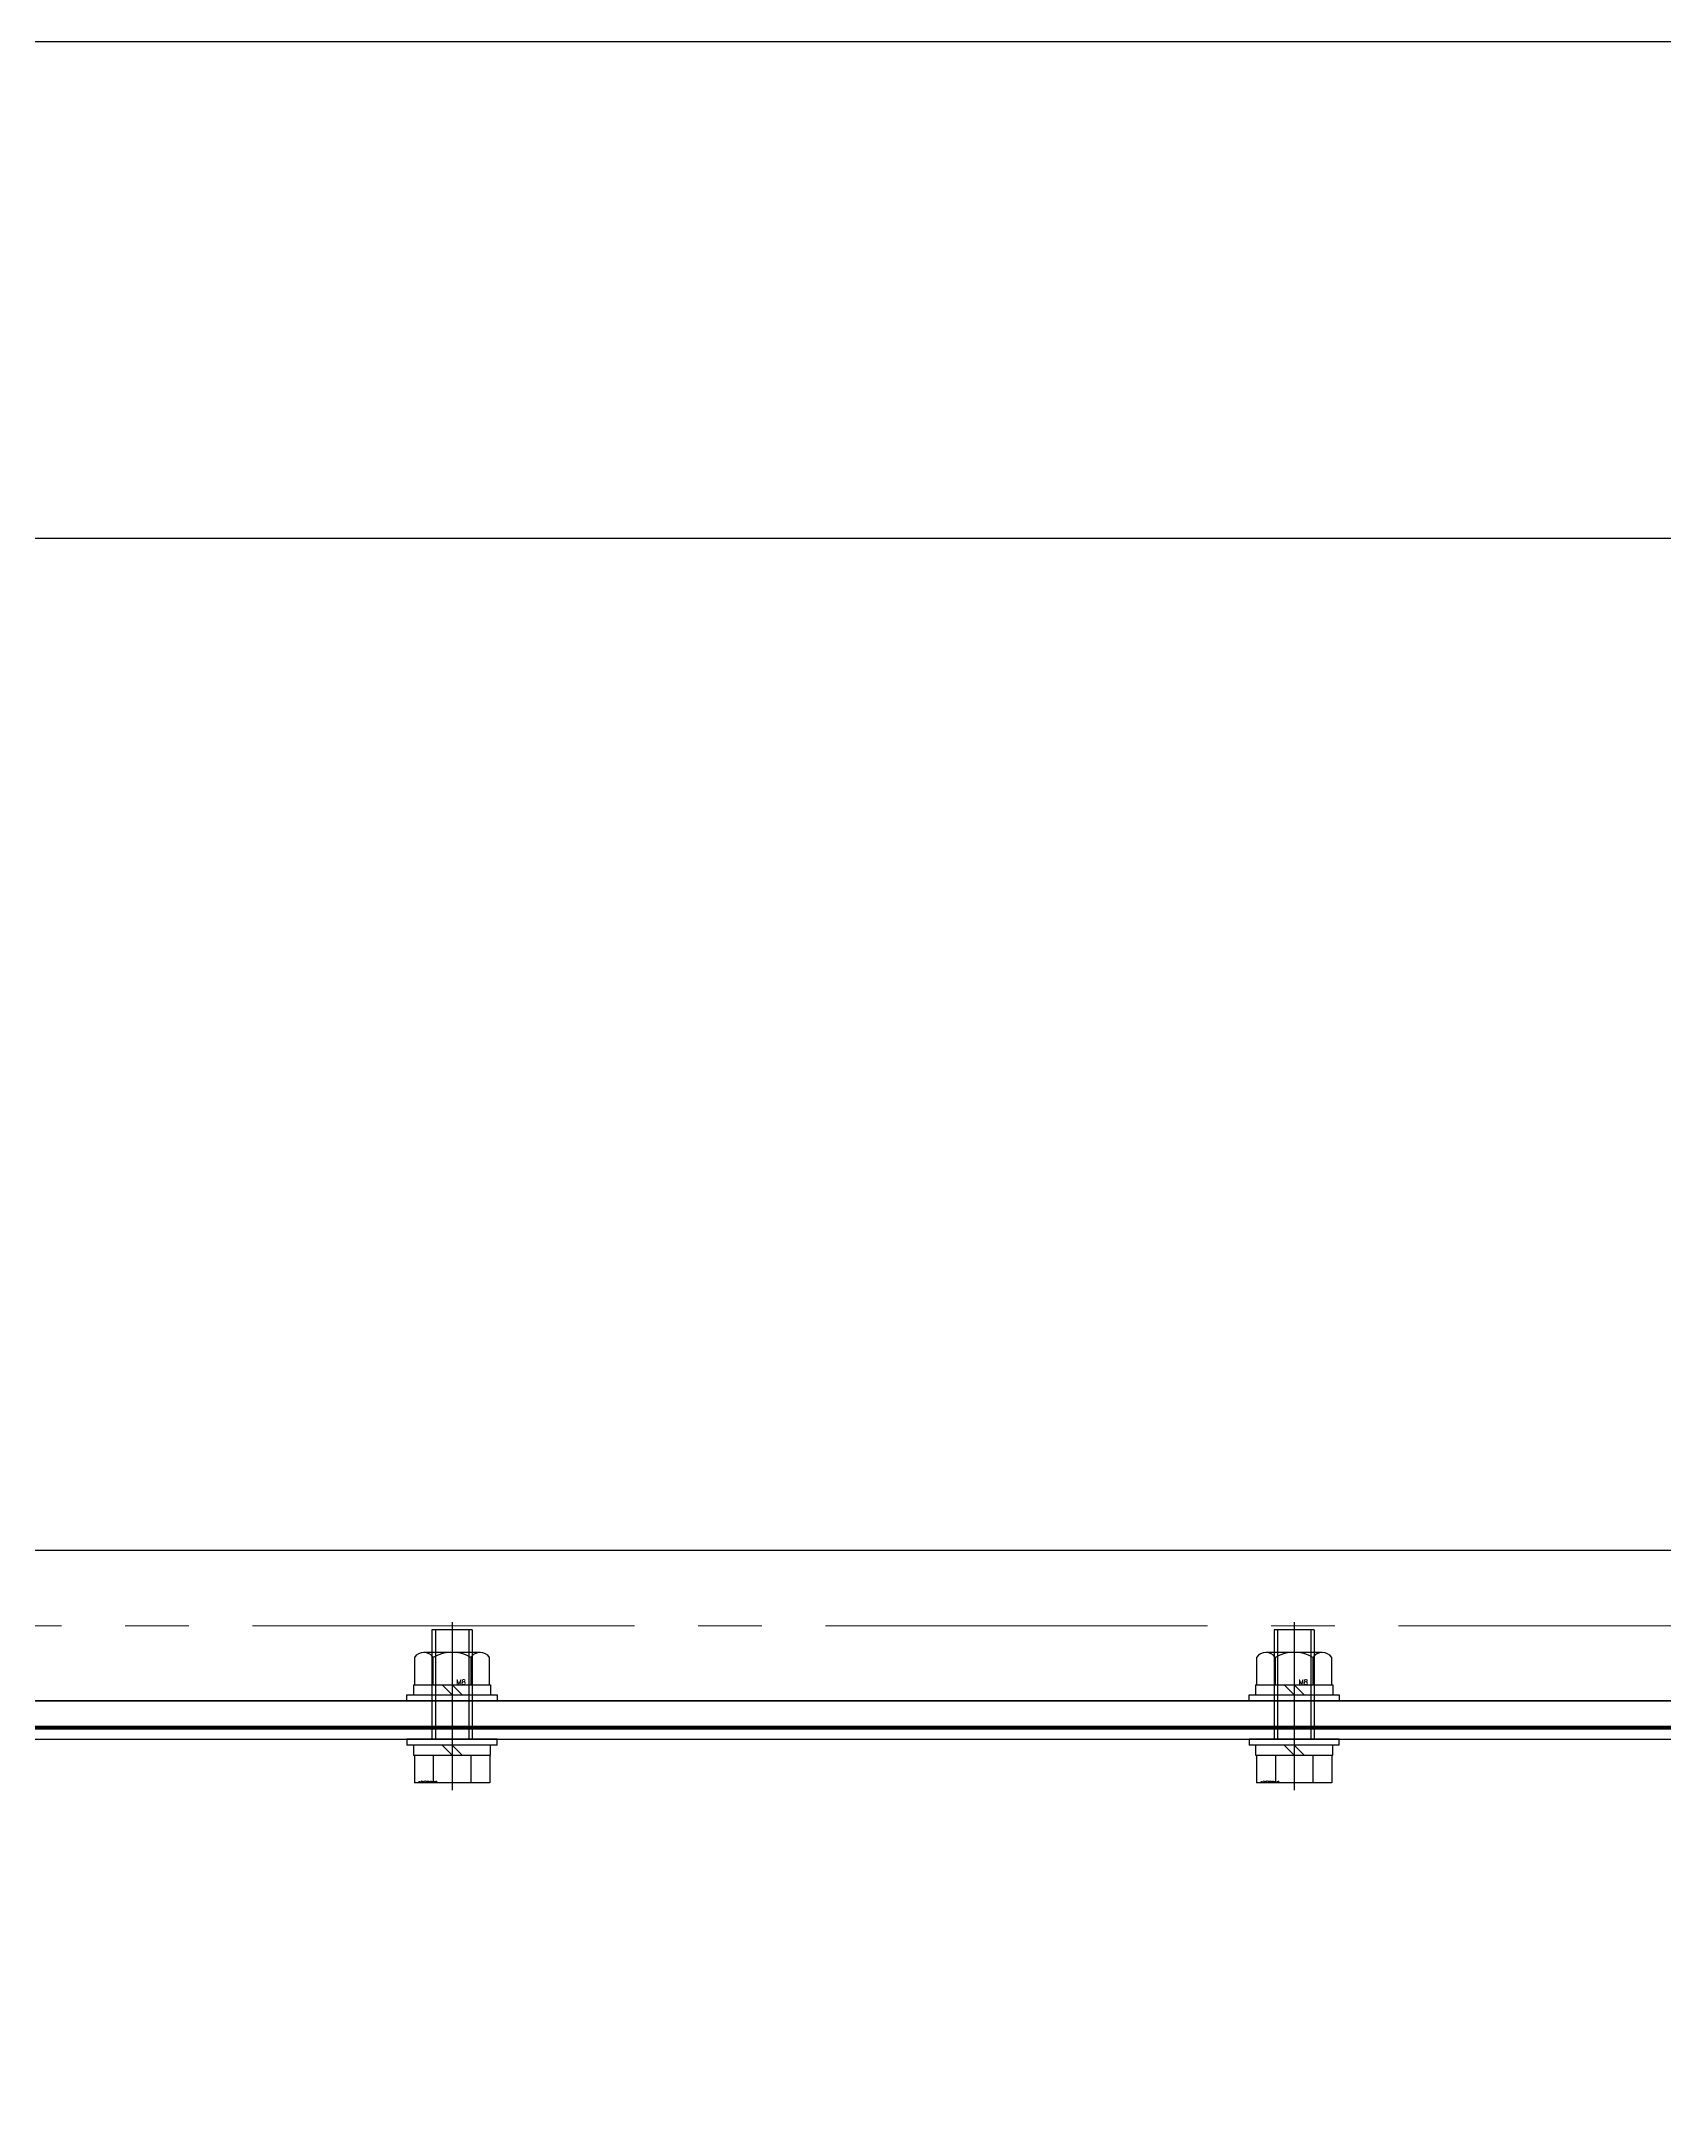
# Model space of a CAD drawing. Header units: millimetres. Extents: x -8731 to 85711, y -14522 to 31379.
# Drawn here: x -2901.7 to -2577.9, y -4500.3 to -4086.9 of the extents above; entities that cross this region are included whole.
import ezdxf

# ---------------------------------------------------------------- set-up
doc = ezdxf.new("R2010")
doc.units = ezdxf.units.MM
doc.header["$LTSCALE"] = 4
doc.header["$PDMODE"] = 99
doc.header["$PDSIZE"] = 1
doc.linetypes.add('CENTER2', pattern=[28.575, 19.05, -3.175, 3.175, -3.175])
doc.linetypes.add('HIDDEN', pattern=[9.525, 6.35, -3.175])
doc.layers.add('05_CENTER', color=4, linetype='CENTER2', lineweight=13)
doc.layers.add('08_DIM', color=3, linetype='Continuous', lineweight=13)
doc.layers.add('10_DRAFT', color=8, linetype='Continuous', lineweight=0, plot=False)
doc.styles.add('KSS_TXT', font='txt.shx', dxfattribs={"bigfont": 'extfont2.shx'})
doc.styles.add('KSS_TXT_L', font='txt.shx', dxfattribs={"height": 9, "bigfont": 'extfont2.shx'})
doc.dimstyles.new('KSS_DIM', dxfattribs={"dimscale": 3, "dimtxt": 3, "dimasz": 2.5, "dimexe": 1.25, "dimexo": 0.625, "dimtad": 1, "dimdsep": 46, "dimtxsty": 'KSS_TXT', "dimblk": 'OPEN30', "dimcen": 0, "dimazin": 2, "dimtfac": 0.75, "dimtmove": 0, "dimatfit": 3, "dimldrblk": 'OPEN30', "dimfxl": 1, "dimtolj": 1, "dimarcsym": 0})

# ---------------------------------------------------------------- blocks, each defined once
blk = doc.blocks.new('M8Nza_1_1_1')
at = {"color": 0}
for p, q in [((-7.5, 8.69), (-7.5, 3.2)), ((5.62, 9.7), (-5.63, 9.7)), ((-3.75, 3.2), (-3.75, 8.69)), ((3.75, 8.69), (3.75, 3.2)), ((7.5, 3.2), (7.5, 8.69)), ((-7.7, 3.2), (7.7, 3.2)), ((-7.7, 3.2), (-7.7, 1.2)), ((0, 1.2), (-2, 3.2)), ((0, 3.2), (2, 1.2)), ((7.7, 3.2), (7.7, 1.2))]:
    blk.add_line(p, q, dxfattribs=at)
at = {"color": 0, "linetype": 'CENTER2'}
blk.add_line((0, 9.7), (0, 0), dxfattribs=at)
at = {"color": 0}
blk.add_lwpolyline([(-9, 1.2), (9, 1.2), (9, 0), (-9, 0)], close=True, dxfattribs=at)
for centre, radius, start, end in [((-5.63, 7.45), 2.25, 33.626, 146.374), ((0, 2.2), 7.5, 60, 120), ((5.62, 7.45), 2.25, 33.626, 146.374)]:
    blk.add_arc(centre, radius, start, end, dxfattribs=at)
at = {"layer": '10_DRAFT', "style": 'KSS_TXT'}
blk.add_text('M8', height=1, dxfattribs=at).set_placement((0.87, 3.27))
blk = doc.blocks.new('A$C46CB4146_1_1_1')
at = {"color": 0}
for p, q in [((-7.51, 8.7), (7.51, 8.7)), ((-7.51, 3.2), (-7.51, 8.7)), ((-3.75, 3.2), (-3.75, 8.7)), ((3.75, 3.2), (3.75, 8.7)), ((7.51, 3.2), (7.51, 8.7)), ((-9, 1.2), (9, 1.2)), ((-9, 1.2), (-9, 0)), ((-7.7, 3.2), (-7.7, 1.2)), ((7.7, 3.2), (-7.7, 3.2)), ((0, 1.2), (-2, 3.2)), ((0, 3.2), (2, 1.2)), ((7.7, 1.2), (7.7, 3.2)), ((9, 0), (9, 1.2)), ((-9, 0), (9, 0))]:
    blk.add_line(p, q, dxfattribs=at)
at = {"color": 0, "linetype": 'CENTER2'}
blk.add_line((0, -23.3), (0, 10.2), dxfattribs=at)
at = {"color": 0, "linetype": 'HIDDEN'}
for p, q in [((-4, -21.8), (-4, 0)), ((-3.32, -21.8), (-3.32, 0)), ((3.32, -21.8), (3.32, 0)), ((4, -21.8), (4, 0)), ((-4, -21.8), (4, -21.8))]:
    blk.add_line(p, q, dxfattribs=at)
at = {"layer": '10_DRAFT', "style": 'KSS_TXT_L'}
blk.add_text('BT-M8x25L,SW,PW', height=0.3, dxfattribs=at).set_placement((2.97, 8.36))
blk = doc.blocks.new('A$C1204623A_1_1_1')
at = {"color": 0}
blk.add_lwpolyline([(945, -2), (945, 0), (-945, 0), (-945, -2)], close=True, dxfattribs=at)
at = {"layer": '05_CENTER'}
for p, q in [((588, 2.58), (588, -4.67)), ((756, 2.58), (756, -4.67))]:
    blk.add_line(p, q, dxfattribs=at)
blk = doc.blocks.new('A$C35A251B1_1_1_1')
at = {"color": 0}
blk.add_lwpolyline([(-945, 0.3), (-945, 0), (945, 0), (945, 0.3)], close=True, dxfattribs=at)
at = {"layer": '10_DRAFT'}
for p, q in [((588, 0), (588, 0.3)), ((756, 0), (756, 0.3))]:
    blk.add_line(p, q, dxfattribs=at)
blk = doc.blocks.new('A$C39886CB1_1_1_1')
at = {"color": 0}
for points in [[(-945, 0), (945, 0), (945, -5), (-945, -5)], [(-1073, -5), (1073, -5), (1075, -7), (1075, -33), (1073, -35), (-1073, -35), (-1075, -33), (-1075, -7)]]:
    blk.add_lwpolyline(points, close=True, dxfattribs=at)
at = {"layer": '05_CENTER'}
for p, q in [((588, -9.18), (588, 3.91)), ((756, -9.18), (756, 3.91)), ((1081.59, -20), (-1081.04, -20))]:
    blk.add_line(p, q, dxfattribs=at)
blk = doc.blocks.new('_Open30')
at = {"color": 0, "linetype": 'ByBlock', "lineweight": -2}
for p, q in [((-1, 0.268), (0, 0)), ((0, 0), (-1, -0.268)), ((0, 0), (-1, 0))]:
    blk.add_line(p, q, dxfattribs=at)
blk = doc.blocks.new('*D3202')
at = {"layer": '08_DIM', "color": 0, "lineweight": -2, "transparency": 16777216}
for p, q in [((-4465.96, -4208.19), (-4465.96, -4182.3)), ((-2349.56, -4208.19), (-2349.56, -4182.3)), ((-2357.06, -4186.05), (-4458.46, -4186.05))]:
    blk.add_line(p, q, dxfattribs=at)
at = {"layer": 'Defpoints', "color": 0, "transparency": 16777216}
for p in [(-4465.96, -4186.05), (-4465.96, -4210.07), (-2349.56, -4210.07)]:
    blk.add_point(p, dxfattribs=at)
at = {"layer": '08_DIM', "color": 0, "lineweight": -2, "transparency": 16777216, "xscale": 7.5, "yscale": 7.5, "zscale": 7.5, "rotation": 180}
blk.add_blockref('_Open30', (-4465.96, -4186.05), dxfattribs=at)
at = {"layer": '08_DIM', "color": 0, "lineweight": -2, "transparency": 16777216, "xscale": 7.5, "yscale": 7.5, "zscale": 7.5}
blk.add_blockref('_Open30', (-2349.56, -4186.05), dxfattribs=at)
at = {"layer": '08_DIM', "color": 0, "transparency": 16777216, "insert": (-3407.76, -4179.67), "char_height": 9, "attachment_point": 5, "style": 'KSS_TXT'}
blk.add_mtext('\\A1;2116.4', dxfattribs=at)

msp = doc.modelspace()

# ---------------------------------------------------------------- linework, layer by layer
msp.add_lwpolyline([(-4620.82782, -4086.90694), (-1885.44828, -4086.90694), (-1885.44828, -5060.8609), (-4620.82782, -5060.8609)], close=True)

# ---------------------------------------------------------------- block references
at = {"xscale": -1, "rotation": 180}
for name, p in [('A$C39886CB1_1_1_1', (-3407.76363, -4422.84061)), ('A$C35A251B1_1_1_1', (-3407.76363, -4422.84061)), ('A$C35A251B1_1_1_1', (-3407.76363, -4423.14061))]:
    msp.add_blockref(name, p, dxfattribs=at)
at = {"rotation": 180}
for p in [(-2819.76363, -4425.44061), (-2651.76363, -4425.44061)]:
    msp.add_blockref('A$C46CB4146_1_1_1', p, dxfattribs=at)
for name, p in [('M8Nza_1_1_1', (-2819.76363, -4417.84061)), ('M8Nza_1_1_1', (-2651.76363, -4417.84061)), ('A$C1204623A_1_1_1', (-3407.76363, -4423.44061))]:
    msp.add_blockref(name, p)

# ---------------------------------------------------------------- dimensions: what is measured, and where the dimension line sits
at = {"layer": '08_DIM', "color": 1}
dim = msp.add_linear_dim(base=(-4465.96363, -4186.04978), p1=(-2349.56363, -4210.06707), p2=(-4465.96363, -4210.06707), dimstyle='KSS_DIM', override={"dimscale": 3}, dxfattribs=at)
dim.commit()
dim.dimension.update_dxf_attribs({"geometry": '*D3202', "text_midpoint": (-3407.76363, -4179.67478)})

doc.saveas('drawing.dxf')
